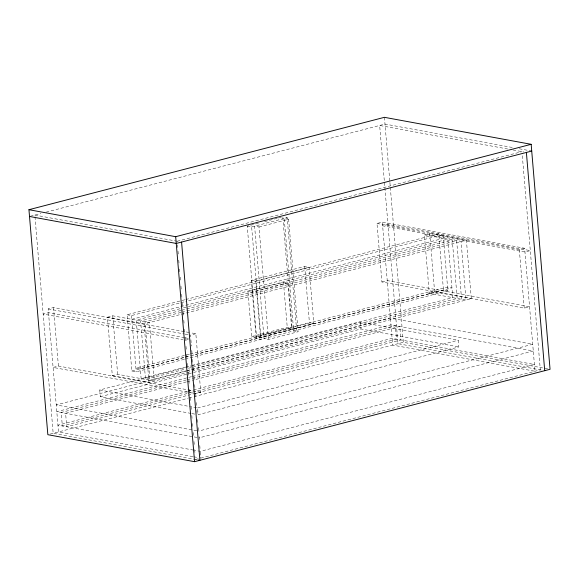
<?xml version="1.0" encoding="UTF-8"?>
<svg xmlns="http://www.w3.org/2000/svg" width="579" height="579" viewBox="0 0 579 579"><rect width="100%" height="100%" fill="white"/><g stroke="black" fill="none" stroke-linecap="round" stroke-linejoin="round"><path stroke-width="0.43" stroke-dasharray="2.9 2.17" d="M30.39 216.235L40.899 213.499M46.154 212.138L384.992 124.072L513.052 147.623M177.181 241.248L521.99 151.64M247.233 226.114L251.641 226.925L261.086 339.417L256.678 338.606L247.233 226.114L249.838 225.441M250.707 225.217L259.37 222.966M264.574 221.612L277.58 218.232M278.448 218.008L282.784 216.879L292.229 329.371L296.629 330.175L287.184 217.69L283.667 217.038M251.641 226.925L287.184 217.69M259.001 226.968L288.624 219.267L298.069 331.76L268.446 339.453L264.046 338.65L254.601 226.157L259.001 226.968L268.446 339.453M192.829 456.621L58.508 431.92L48.18 308.925L53.514 307.543L189.615 332.578M381.908 281.966L387.235 280.583L529.568 306.761L524.234 308.144L381.908 281.966L376.994 223.472L382.328 222.083L524.654 248.261L534.982 371.255L392.656 345.077L382.328 222.083M107.419 317.198L112.746 315.808L149.433 322.554L154.34 381.047L117.66 374.302L112.326 375.691L107.419 317.198L144.099 323.943L466.399 240.176L471.306 298.67L186.735 372.63M424.385 234.813L461.065 241.566L465.979 300.06L429.292 293.314L424.385 234.813L429.712 233.431L466.399 240.176M256.092 337.333L251.691 336.529L247.913 291.526L283.464 282.291L287.864 283.102L291.642 328.098L256.092 337.333L251.373 280.294L304.692 266.434L309.092 267.245L313.818 323.487L260.499 337.347L256.092 336.537L309.418 322.677L313.818 323.487M251.373 280.294L255.773 281.097L309.092 267.245M184.375 359.298L136.231 371.812L131.831 371.001L127.105 314.759L184.882 299.741M185.758 299.517L438.737 233.764L443.463 290.014L447.864 290.817L443.145 234.575L185.779 301.464M127.105 314.759L131.505 315.569L184.904 301.688M131.824 319.318L179.968 306.805M180.843 306.573L443.456 238.324M179.997 308.752L136.224 320.129L141.138 378.623L184.904 367.245M183.492 307.84L447.856 239.134L452.771 297.628L191.91 365.429M180.894 310.474L140.625 320.94L145.539 379.433L184.933 369.192M181.77 310.243L452.264 239.945L457.171 298.438L188.436 368.28M287.864 283.102L252.314 292.337L247.913 291.526M180.916 312.421L145.032 321.743L149.939 380.244L185.83 370.915M181.792 312.19L456.665 240.755L461.579 299.249L186.706 370.683M200.754 392.215L58.421 366.037L53.087 367.426L195.42 393.604L200.754 392.215L195.84 333.721L190.505 332.737M195.84 333.721L190.505 335.103L190.657 336.906M376.994 223.472L519.327 249.65L524.654 248.261M185.49 340.242L188.537 339.453M251.691 336.529L287.242 327.287L291.642 328.098M189.311 354.182L135.913 368.063L140.321 368.874L189.34 356.128M190.187 353.957L447.553 287.068L451.953 287.879L192.843 355.224M429.292 293.314L434.626 291.925L471.306 298.67M131.831 371.001L184.354 357.352M185.229 357.127L189.601 355.984M190.477 355.759L443.463 290.014M185.251 359.074L447.864 290.817M185.779 367.021L191.034 365.653M191.012 413.406L100.312 396.724L99.74 389.971L190.715 366.326M191.591 366.102L360.428 322.221L458.242 340.213L458.814 346.966L198.127 414.716L197.562 407.963L191.338 406.82M185.7 371.277L56.243 404.916L197.678 430.935M186.576 371.045L190.947 369.909M191.823 369.684L390.391 318.074L532.716 344.252L198.568 431.094M112.326 375.691L149.013 382.437L185.859 372.862M100.312 396.724L360.992 328.973L458.814 346.966M191.511 376.661L56.807 411.669L198.242 437.681M192.387 376.43L390.955 324.826L533.281 351.004L199.133 437.847M186.293 379.969L61.208 412.48L62.344 425.978L187.43 393.467M187.169 379.744L191.54 378.608M192.416 378.376L395.356 325.637L396.492 339.135L188.305 393.242M186.322 381.916L65.608 413.29L66.744 426.788L400.892 339.945L399.756 326.447L192.445 380.323M187.198 381.691L191.569 380.555M187.401 391.52L57.936 425.167L194.045 450.201M188.276 391.295L192.648 390.159M193.524 389.928L392.084 338.324L534.417 364.502L200.269 451.345L194.935 450.368M50.127 434.098L187.965 398.272M188.841 398.041L193.212 396.904M194.088 396.68L403.317 342.305L549.16 369.127M197.562 407.963L458.242 340.213M195.507 459.48L200.073 458.293M200.754 458.119L540.316 369.865L522.142 153.435M519.276 148.774L530.834 150.895M507.718 149.013L379.665 125.462L384.34 181.14M513.052 149.99L523.749 151.959M288.624 219.267L284.224 218.457L293.669 330.949L298.069 331.76M34.849 215.07L178.94 241.573M541.162 370.024L397.99 343.687L384.413 182.038M48.18 308.925L184.281 333.96M185.171 334.126L189.615 334.944M184.592 337.709L48.491 312.682L43.164 314.064L182.819 339.75M185.483 337.875L189.934 338.693M99.74 389.971L190.448 406.653M191.902 413.572L196.353 414.39M193.719 456.788L198.17 457.605M196.346 459.639L53.174 433.302L35.001 216.872M519.327 249.65L524.234 308.144M429.712 233.431L434.626 291.925M384.427 117.32L389.819 181.545M389.899 182.45L403.317 342.305M360.428 322.221L360.992 328.973M304.692 266.434L309.418 322.677M283.464 282.291L287.242 327.287M255.773 281.097L260.499 337.347M190.896 339.75L191.425 346.032M191.794 350.404L192.177 354.992M192.546 359.407L192.85 363.004M193.227 367.506L193.531 371.132M193.987 376.502L194.363 381.004M194.66 384.579L195.043 389.102M195.412 393.546L195.716 397.129M196.165 402.514L196.469 406.096M196.846 410.576L197.222 415.063M197.598 419.543L197.902 423.133M198.279 427.613L198.655 432.093M199.031 436.58L199.408 441.06M199.784 445.541L200.081 449.13M200.341 452.192L200.833 458.098M177.478 244.845L177.71 247.537M178.006 251.127L178.383 255.621M178.759 260.109L179.135 264.603M179.519 269.09L179.743 271.783M180.192 277.175L180.568 281.662M180.952 286.156L181.328 290.644M181.625 294.241L181.929 297.83M182.385 303.215L182.761 307.71M183.138 312.197L183.434 315.794M183.818 320.281L184.115 323.871M184.571 329.263L184.947 333.75M185.244 337.347L185.642 342.037M186.004 346.322L186.322 350.107M186.699 354.587L187.075 359.067M187.437 363.388L187.828 368.034M188.189 372.369L188.501 376.104M188.87 380.454L189.253 385.071M189.623 389.435L190.006 394.031M190.31 397.621L190.686 402.101M191.056 406.494L191.439 411.068M191.808 415.476L192.192 420.036M192.489 423.56L192.865 428.105M193.241 432.542L193.625 437.065M193.994 441.516L194.298 445.135M194.674 449.601L195.051 454.102M144.099 323.943L149.013 382.437M131.505 315.569L136.231 371.812M112.746 315.808L117.66 374.302M53.514 307.543L58.421 366.037M387.973 224.449L382.639 225.832L524.972 252.017L530.306 250.627L387.973 224.449"/><path stroke-width="0.87" d="M28.95 209.707L384.427 117.32L531.16 144.309L550.05 369.293L194.573 461.68L47.84 434.691L28.95 209.707L175.683 236.695L531.16 144.309M531.725 151.061L176.248 243.448L29.515 216.459M198.127 459.965L199.907 460.291L181.582 242.058M526.391 152.443L544.716 370.676M175.683 236.695L194.573 461.68"/></g></svg>
